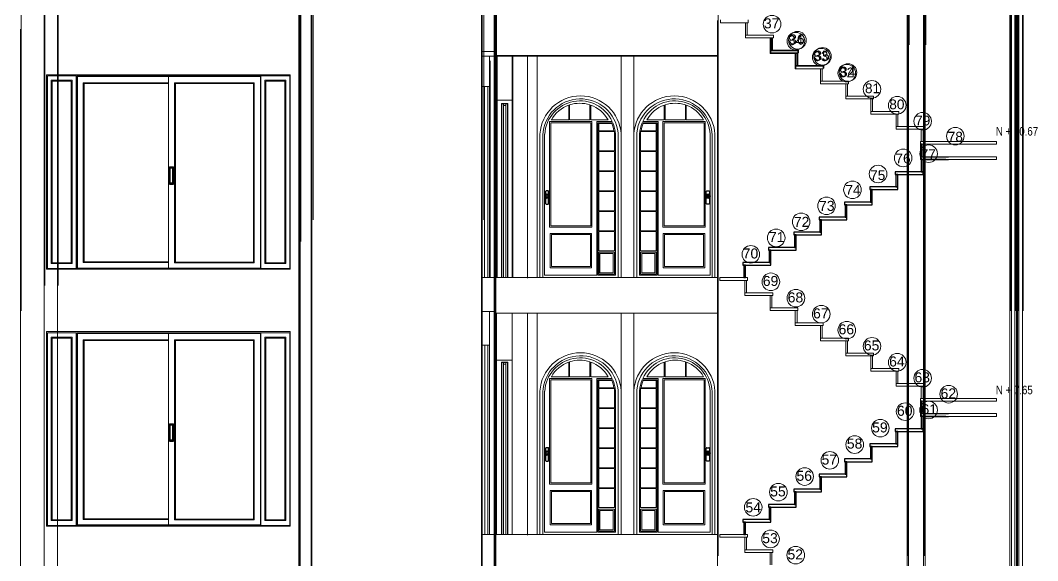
# Model space of a CAD drawing. Extents: x 1270 to 1442, y 932 to 1016.
# Drawn here: x 1370.68 to 1382.72, y 986.19 to 992.58 of the extents above; entities that cross this region are included whole.
import ezdxf

# ---------------------------------------------------------------- set-up
doc = ezdxf.new("R2010")
doc.units = 0
doc.header["$MEASUREMENT"] = 0
for name, color, linetype, lineweight in [('arquitecturapasito', 252, 'Continuous', 5), ('DEP-LEJOS1', 36, 'Continuous', 25), ('DEP-LEJOS2', 36, 'Continuous', 9), ('puertas', 34, 'Continuous', 9)]:
    doc.layers.add(name, color=color, linetype=linetype, lineweight=lineweight)
doc.styles.add('MtXpl_Arial_Narrow', font='')
doc.styles.get("Standard").update_dxf_attribs({"font": 'arial.ttf'})
doc.styles.get('MtXpl_Arial_Narrow').set_extended_font_data('Arial Narrow')

msp = doc.modelspace()

# ---------------------------------------------------------------- linework, layer by layer
for p, q in [((1372.444, 990.849), (1372.494, 990.849)), ((1372.451, 990.836), (1372.485, 990.836)), ((1372.451, 990.836), (1372.451, 990.658)), ((1372.485, 990.658), (1372.485, 990.836)), ((1372.444, 990.643), (1372.494, 990.643)), ((1372.451, 990.658), (1372.485, 990.658)), ((1376.894, 990.555), (1376.894, 990.519)), ((1376.894, 990.482), (1376.894, 990.414)), ((1376.895, 990.555), (1376.895, 990.52)), ((1376.895, 990.481), (1376.895, 990.414)), ((1376.924, 990.564), (1376.903, 990.564)), ((1376.924, 990.562), (1376.903, 990.562)), ((1376.931, 990.52), (1376.931, 990.555)), ((1376.931, 990.414), (1376.931, 990.481)), ((1376.932, 990.519), (1376.932, 990.555)), ((1376.932, 990.414), (1376.932, 990.482)), ((1378.796, 990.519), (1378.796, 990.555)), ((1378.796, 990.414), (1378.796, 990.482)), ((1378.797, 990.52), (1378.797, 990.555)), ((1378.797, 990.414), (1378.797, 990.481)), ((1378.804, 990.564), (1378.826, 990.564)), ((1378.804, 990.562), (1378.826, 990.562)), ((1378.833, 990.555), (1378.833, 990.52)), ((1378.833, 990.481), (1378.833, 990.414)), ((1378.834, 990.555), (1378.834, 990.519)), ((1378.834, 990.482), (1378.834, 990.414)), ((1376.903, 990.407), (1376.924, 990.407)), ((1376.903, 990.406), (1376.924, 990.406)), ((1378.826, 990.407), (1378.804, 990.407)), ((1378.826, 990.406), (1378.804, 990.406)), ((1372.444, 987.809), (1372.494, 987.809)), ((1372.451, 987.796), (1372.485, 987.796)), ((1372.451, 987.796), (1372.451, 987.618)), ((1372.485, 987.618), (1372.485, 987.796)), ((1372.444, 987.603), (1372.494, 987.603)), ((1372.451, 987.618), (1372.485, 987.618)), ((1376.894, 987.516), (1376.894, 987.479)), ((1376.895, 987.516), (1376.895, 987.481)), ((1376.924, 987.524), (1376.903, 987.524)), ((1376.924, 987.523), (1376.903, 987.523)), ((1376.931, 987.481), (1376.931, 987.516)), ((1376.932, 987.479), (1376.932, 987.516)), ((1378.796, 987.479), (1378.796, 987.516)), ((1378.797, 987.481), (1378.797, 987.516)), ((1378.804, 987.524), (1378.826, 987.524)), ((1378.804, 987.523), (1378.826, 987.523)), ((1378.833, 987.516), (1378.833, 987.481)), ((1378.834, 987.516), (1378.834, 987.479)), ((1376.894, 987.443), (1376.894, 987.374)), ((1376.895, 987.441), (1376.895, 987.374)), ((1376.903, 987.367), (1376.924, 987.367)), ((1376.903, 987.366), (1376.924, 987.366)), ((1376.931, 987.374), (1376.931, 987.441)), ((1376.932, 987.374), (1376.932, 987.443)), ((1378.796, 987.374), (1378.796, 987.443)), ((1378.797, 987.374), (1378.797, 987.441)), ((1378.826, 987.367), (1378.804, 987.367)), ((1378.826, 987.366), (1378.804, 987.366)), ((1378.833, 987.441), (1378.833, 987.374)), ((1378.834, 987.443), (1378.834, 987.374))]:
    msp.add_line(p, q)
for centre, radius in [((1376.913, 990.501), 0.0263), ((1376.913, 990.501), 0.0233), ((1376.913, 990.501), 0.00929), ((1378.815, 990.501), 0.0263), ((1378.815, 990.501), 0.0233), ((1378.815, 990.501), 0.00929), ((1376.913, 987.461), 0.0263), ((1376.913, 987.461), 0.0233), ((1378.815, 987.461), 0.0263), ((1378.815, 987.461), 0.0233), ((1376.913, 987.461), 0.00929), ((1378.815, 987.461), 0.00929)]:
    msp.add_circle(centre, radius)
for centre, radius, start, end in [((1376.903, 990.555), 0.00828, 90, 180), ((1376.903, 990.555), 0.00706, 90, 180), ((1376.924, 990.555), 0.00828, 0, 90), ((1376.924, 990.555), 0.00706, 0, 90), ((1378.804, 990.555), 0.00828, 90, 180), ((1378.804, 990.555), 0.00706, 90, 180), ((1378.826, 990.555), 0.00828, 0, 90), ((1378.826, 990.555), 0.00706, 0, 90), ((1376.903, 990.414), 0.00828, 180, 270), ((1376.903, 990.414), 0.00706, 180, 270), ((1376.924, 990.414), 0.00828, 270, 0), ((1376.924, 990.414), 0.00706, 270, 0), ((1378.804, 990.414), 0.00828, 180, 270), ((1378.804, 990.414), 0.00706, 180, 270), ((1378.826, 990.414), 0.00828, 270, 0), ((1378.826, 990.414), 0.00706, 270, 0), ((1376.903, 987.516), 0.00828, 90, 180), ((1376.903, 987.516), 0.00706, 90, 180), ((1376.924, 987.516), 0.00828, 0, 90), ((1376.924, 987.516), 0.00706, 0, 90), ((1378.804, 987.516), 0.00828, 90, 180), ((1378.804, 987.516), 0.00706, 90, 180), ((1378.826, 987.516), 0.00828, 0, 90), ((1378.826, 987.516), 0.00706, 0, 90), ((1376.903, 987.374), 0.00828, 180, 270), ((1376.903, 987.374), 0.00706, 180, 270), ((1376.924, 987.374), 0.00828, 270, 0), ((1376.924, 987.374), 0.00706, 270, 0), ((1378.804, 987.374), 0.00828, 180, 270), ((1378.804, 987.374), 0.00706, 180, 270), ((1378.826, 987.374), 0.00828, 270, 0), ((1378.826, 987.374), 0.00706, 270, 0)]:
    msp.add_arc(centre, radius, start, end)
at = {"layer": 'arquitecturapasito', "color": 252}
for p, q in [((1381.199, 992.29), (1381.199, 1012.99)), ((1381.394, 1012.99), (1381.394, 992.29)), ((1374.001, 989.964), (1374.001, 1011.98)), ((1376.313, 990.722), (1376.313, 1011.98)), ((1374.147, 990.222), (1374.147, 1009.922)), ((1376.163, 990.222), (1376.163, 1009.922)), ((1381.181, 986.245), (1381.181, 1006.945)), ((1381.376, 1006.945), (1381.376, 986.245)), ((1382.396, 989.145), (1382.396, 1006.945)), ((1373.983, 983.919), (1373.983, 1005.935)), ((1376.295, 984.677), (1376.295, 1005.935)), ((1370.969, 1004.225), (1370.969, 989.445)), ((1371.13, 1004.225), (1371.13, 989.445)), ((1374.129, 984.177), (1374.129, 1003.877)), ((1376.145, 984.177), (1376.145, 1003.877)), ((1381.191, 983.164), (1381.191, 1003.864)), ((1381.386, 1003.864), (1381.386, 983.164)), ((1382.406, 986.064), (1382.406, 1003.864)), ((1373.993, 980.838), (1373.993, 1002.854)), ((1376.305, 981.596), (1376.305, 1002.854)), ((1382.538, 987.313), (1382.538, 997.968)), ((1381.173, 977.118), (1381.173, 997.818)), ((1381.368, 997.818), (1381.368, 977.118)), ((1382.388, 980.018), (1382.388, 997.818)), ((1373.975, 974.792), (1373.975, 996.808)), ((1376.287, 975.55), (1376.287, 996.808)), ((1370.689, 995.225), (1370.689, 989.145)), ((1378.939, 995.204), (1378.939, 986.245)), ((1370.961, 995.098), (1370.961, 980.318)), ((1371.122, 995.098), (1371.122, 980.318)), ((1373.983, 995.115), (1373.983, 992.475)), ((1374.121, 975.05), (1374.121, 994.75)), ((1376.137, 975.05), (1376.137, 994.75)), ((1382.546, 989.145), (1382.546, 993.64)), ((1378.931, 992.577), (1378.931, 992.177)), ((1378.939, 992.585), (1378.939, 992.165)), ((1370.681, 992.478), (1370.681, 992.178)), ((1370.689, 992.485), (1370.689, 989.445)), ((1370.681, 992.178), (1370.681, 989.438)), ((1376.294, 992.213), (1376.144, 992.213)), ((1378.931, 992.177), (1378.931, 989.537)), ((1373.975, 992.068), (1373.975, 989.428)), ((1376.137, 992.157), (1376.287, 992.157)), ((1378.939, 992.165), (1376.295, 992.165)), ((1376.316, 992.157), (1378.931, 992.157)), ((1376.316, 989.537), (1376.316, 992.157)), ((1376.324, 989.545), (1376.324, 992.165)), ((1376.324, 989.545), (1376.324, 992.065)), ((1376.5, 989.537), (1376.5, 992.157)), ((1376.508, 989.545), (1376.508, 992.165)), ((1376.508, 989.545), (1376.508, 992.065)), ((1376.683, 992.157), (1376.683, 989.531)), ((1376.797, 992.157), (1376.797, 989.537)), ((1377.789, 992.157), (1377.789, 989.537)), ((1377.939, 992.157), (1377.939, 989.537)), ((1370.99, 991.938), (1370.99, 989.638)), ((1373.875, 991.938), (1370.99, 991.938)), ((1373.875, 991.938), (1373.875, 989.638)), ((1371.001, 991.923), (1371.341, 991.923)), ((1371.001, 989.646), (1371.001, 991.923)), ((1371.047, 991.872), (1371.294, 991.872)), ((1371.047, 989.704), (1371.047, 991.872)), ((1371.057, 991.862), (1371.284, 991.862)), ((1371.057, 989.714), (1371.057, 991.862)), ((1371.284, 991.862), (1371.284, 989.714)), ((1371.294, 991.872), (1371.294, 989.704)), ((1371.341, 991.923), (1371.341, 989.646)), ((1371.351, 991.923), (1373.526, 991.923)), ((1371.351, 989.645), (1371.351, 991.923)), ((1371.357, 991.917), (1372.433, 991.917)), ((1371.357, 989.651), (1371.357, 991.917)), ((1371.425, 991.843), (1372.433, 991.843)), ((1371.425, 989.715), (1371.425, 991.843)), ((1371.435, 991.833), (1372.433, 991.833)), ((1371.435, 989.725), (1371.435, 991.833)), ((1372.433, 991.917), (1372.433, 989.651)), ((1372.433, 991.917), (1373.522, 991.917)), ((1372.433, 989.651), (1372.433, 991.917)), ((1372.505, 991.843), (1373.448, 991.843)), ((1372.505, 989.711), (1372.505, 991.843)), ((1372.515, 991.833), (1373.438, 991.833)), ((1372.515, 989.721), (1372.515, 991.833)), ((1373.438, 991.833), (1373.438, 989.721)), ((1373.448, 991.843), (1373.448, 989.711)), ((1373.522, 991.917), (1373.522, 989.651)), ((1373.526, 991.923), (1373.526, 989.645)), ((1373.528, 991.923), (1373.868, 991.923)), ((1373.528, 989.646), (1373.528, 991.923)), ((1373.575, 991.872), (1373.821, 991.872)), ((1373.575, 989.704), (1373.575, 991.872)), ((1373.585, 991.862), (1373.811, 991.862)), ((1373.585, 989.714), (1373.585, 991.862)), ((1373.811, 991.862), (1373.811, 989.714)), ((1373.821, 991.872), (1373.821, 989.704)), ((1373.868, 991.923), (1373.868, 989.646)), ((1376.231, 991.797), (1376.137, 991.797)), ((1376.212, 989.537), (1376.212, 991.797)), ((1376.316, 989.537), (1376.316, 991.637)), ((1376.5, 991.637), (1376.316, 991.637)), ((1376.372, 991.597), (1376.448, 991.597)), ((1376.372, 991.597), (1376.372, 989.537)), ((1376.377, 991.592), (1376.443, 991.592)), ((1376.377, 991.592), (1376.377, 989.537)), ((1376.397, 991.592), (1376.397, 989.537)), ((1376.397, 991.572), (1376.423, 991.572)), ((1376.423, 989.537), (1376.423, 991.592)), ((1376.443, 989.537), (1376.443, 991.592)), ((1376.448, 989.537), (1376.448, 991.597)), ((1376.5, 989.537), (1376.5, 991.637)), ((1377.169, 991.404), (1377.169, 991.578)), ((1377.179, 991.404), (1377.179, 991.582)), ((1377.419, 991.404), (1377.419, 991.582)), ((1377.429, 991.404), (1377.429, 991.578)), ((1378.299, 991.404), (1378.299, 991.578)), ((1378.309, 991.404), (1378.309, 991.582)), ((1378.549, 991.404), (1378.549, 991.582)), ((1378.559, 991.404), (1378.559, 991.578)), ((1376.943, 991.385), (1377.444, 991.385)), ((1376.943, 990.135), (1376.943, 991.385)), ((1376.958, 991.37), (1377.429, 991.37)), ((1376.958, 990.15), (1376.958, 991.37)), ((1376.963, 991.404), (1377.169, 991.404)), ((1377.179, 991.404), (1377.419, 991.404)), ((1377.429, 991.404), (1377.635, 991.404)), ((1377.429, 991.37), (1377.429, 990.15)), ((1377.444, 991.385), (1377.444, 990.135)), ((1377.5, 989.565), (1377.5, 991.385)), ((1377.5, 991.385), (1377.683, 991.385)), ((1377.514, 989.567), (1377.514, 991.37)), ((1377.514, 991.37), (1377.69, 991.37)), ((1377.525, 991.275), (1377.525, 991.36)), ((1377.525, 991.36), (1377.677, 991.36)), ((1378.214, 991.37), (1378.038, 991.37)), ((1378.228, 991.385), (1378.045, 991.385)), ((1378.203, 991.36), (1378.051, 991.36)), ((1378.299, 991.404), (1378.093, 991.404)), ((1378.203, 991.275), (1378.203, 991.36)), ((1378.214, 989.567), (1378.214, 991.37)), ((1378.228, 989.565), (1378.228, 991.385)), ((1378.785, 991.385), (1378.284, 991.385)), ((1378.284, 991.385), (1378.284, 990.135)), ((1378.77, 991.37), (1378.299, 991.37)), ((1378.299, 991.37), (1378.299, 990.15)), ((1378.549, 991.404), (1378.309, 991.404)), ((1378.765, 991.404), (1378.559, 991.404)), ((1378.77, 990.15), (1378.77, 991.37)), ((1378.785, 990.135), (1378.785, 991.385)), ((1376.829, 989.537), (1376.829, 991.234)), ((1376.864, 989.537), (1376.864, 991.224)), ((1376.884, 991.236), (1376.884, 989.565)), ((1377.704, 991.275), (1377.525, 991.275)), ((1377.525, 991.266), (1377.525, 991.037)), ((1377.525, 991.266), (1377.71, 991.266)), ((1377.71, 991.037), (1377.71, 991.266)), ((1377.721, 991.236), (1377.721, 989.567)), ((1377.753, 991.251), (1377.753, 989.537)), ((1377.789, 991.234), (1377.789, 989.537)), ((1377.939, 991.234), (1377.939, 989.537)), ((1377.975, 991.251), (1377.975, 989.537)), ((1378.007, 991.236), (1378.007, 989.567)), ((1378.018, 991.037), (1378.018, 991.266)), ((1378.203, 991.266), (1378.018, 991.266)), ((1378.024, 991.275), (1378.203, 991.275)), ((1378.203, 991.266), (1378.203, 991.037)), ((1378.844, 991.236), (1378.844, 989.565)), ((1378.865, 989.537), (1378.865, 991.224)), ((1378.899, 989.537), (1378.899, 991.234)), ((1377.525, 991.037), (1377.71, 991.037)), ((1377.525, 991.03), (1377.525, 990.802)), ((1377.525, 991.03), (1377.71, 991.03)), ((1377.71, 990.802), (1377.71, 991.03)), ((1378.203, 991.037), (1378.018, 991.037)), ((1378.018, 990.802), (1378.018, 991.03)), ((1378.203, 991.03), (1378.018, 991.03)), ((1378.203, 991.03), (1378.203, 990.802)), ((1372.444, 990.849), (1372.444, 990.643)), ((1372.494, 990.849), (1372.494, 990.643)), ((1377.525, 990.802), (1377.71, 990.802)), ((1377.525, 990.793), (1377.525, 990.564)), ((1377.525, 990.793), (1377.71, 990.793)), ((1377.71, 990.564), (1377.71, 990.793)), ((1378.203, 990.802), (1378.018, 990.802)), ((1378.018, 990.564), (1378.018, 990.793)), ((1378.203, 990.793), (1378.018, 990.793)), ((1378.203, 990.793), (1378.203, 990.564)), ((1377.525, 990.564), (1377.71, 990.564)), ((1377.525, 990.555), (1377.525, 990.327)), ((1377.525, 990.555), (1377.71, 990.555)), ((1377.71, 990.327), (1377.71, 990.555)), ((1378.203, 990.564), (1378.018, 990.564)), ((1378.018, 990.327), (1378.018, 990.555)), ((1378.203, 990.555), (1378.018, 990.555)), ((1378.203, 990.555), (1378.203, 990.327)), ((1377.525, 990.327), (1377.71, 990.327)), ((1377.525, 990.318), (1377.525, 990.089)), ((1377.525, 990.318), (1377.71, 990.318)), ((1377.71, 990.089), (1377.71, 990.318)), ((1378.203, 990.327), (1378.018, 990.327)), ((1378.018, 990.089), (1378.018, 990.318)), ((1378.203, 990.318), (1378.018, 990.318)), ((1378.203, 990.318), (1378.203, 990.089)), ((1377.444, 990.135), (1376.943, 990.135)), ((1377.429, 990.15), (1376.958, 990.15)), ((1378.284, 990.135), (1378.785, 990.135)), ((1378.299, 990.15), (1378.77, 990.15)), ((1376.949, 990.061), (1377.44, 990.061)), ((1376.949, 989.652), (1376.949, 990.061)), ((1376.964, 990.046), (1377.425, 990.046)), ((1376.964, 989.667), (1376.964, 990.046)), ((1377.425, 990.046), (1377.425, 989.667)), ((1377.44, 990.061), (1377.44, 989.652)), ((1377.525, 990.089), (1377.71, 990.089)), ((1377.525, 990.084), (1377.525, 989.855)), ((1377.525, 990.084), (1377.71, 990.084)), ((1377.71, 989.855), (1377.71, 990.084)), ((1378.203, 990.089), (1378.018, 990.089)), ((1378.018, 989.855), (1378.018, 990.084)), ((1378.203, 990.084), (1378.018, 990.084)), ((1378.203, 990.084), (1378.203, 989.855)), ((1378.779, 990.061), (1378.288, 990.061)), ((1378.288, 990.061), (1378.288, 989.652)), ((1378.764, 990.046), (1378.303, 990.046)), ((1378.303, 990.046), (1378.303, 989.667)), ((1378.764, 989.667), (1378.764, 990.046)), ((1378.779, 989.652), (1378.779, 990.061)), ((1377.524, 989.837), (1377.709, 989.837)), ((1377.524, 989.579), (1377.524, 989.837)), ((1377.525, 989.855), (1377.71, 989.855)), ((1377.539, 989.822), (1377.694, 989.822)), ((1377.539, 989.594), (1377.539, 989.822)), ((1377.694, 989.822), (1377.694, 989.594)), ((1377.709, 989.837), (1377.709, 989.579)), ((1378.203, 989.855), (1378.018, 989.855)), ((1378.204, 989.837), (1378.019, 989.837)), ((1378.019, 989.837), (1378.019, 989.579)), ((1378.189, 989.822), (1378.034, 989.822)), ((1378.034, 989.822), (1378.034, 989.594)), ((1378.189, 989.594), (1378.189, 989.822)), ((1378.204, 989.579), (1378.204, 989.837)), ((1370.99, 989.638), (1373.875, 989.638)), ((1371.341, 989.646), (1371.001, 989.646)), ((1371.294, 989.704), (1371.047, 989.704)), ((1371.284, 989.714), (1371.057, 989.714)), ((1373.526, 989.645), (1371.351, 989.645)), ((1372.433, 989.651), (1371.357, 989.651)), ((1372.433, 989.715), (1371.425, 989.715)), ((1372.433, 989.725), (1371.435, 989.725)), ((1373.522, 989.651), (1372.433, 989.651)), ((1373.448, 989.711), (1372.505, 989.711)), ((1373.438, 989.721), (1372.515, 989.721)), ((1373.868, 989.646), (1373.528, 989.646)), ((1373.821, 989.704), (1373.575, 989.704)), ((1373.811, 989.714), (1373.585, 989.714)), ((1377.44, 989.652), (1376.949, 989.652)), ((1377.425, 989.667), (1376.964, 989.667)), ((1378.288, 989.652), (1378.779, 989.652)), ((1378.303, 989.667), (1378.764, 989.667)), ((1376.137, 989.537), (1378.931, 989.537)), ((1376.137, 989.537), (1376.287, 989.537)), ((1376.5, 989.537), (1376.316, 989.537)), ((1376.372, 989.537), (1376.448, 989.537)), ((1376.374, 989.537), (1376.397, 989.537)), ((1377.789, 989.537), (1376.829, 989.537)), ((1377.753, 989.537), (1376.864, 989.537)), ((1376.884, 989.565), (1377.5, 989.565)), ((1377.721, 989.567), (1377.514, 989.567)), ((1377.709, 989.579), (1377.524, 989.579)), ((1377.694, 989.594), (1377.539, 989.594)), ((1377.975, 989.537), (1378.865, 989.537)), ((1378.007, 989.567), (1378.214, 989.567)), ((1378.019, 989.579), (1378.204, 989.579)), ((1378.034, 989.594), (1378.189, 989.594)), ((1378.844, 989.565), (1378.228, 989.565)), ((1378.931, 989.537), (1378.931, 989.137)), ((1370.681, 989.438), (1370.681, 989.138)), ((1370.681, 989.138), (1370.681, 986.398)), ((1376.287, 989.138), (1376.137, 989.138)), ((1376.316, 986.498), (1376.316, 989.118)), ((1376.316, 989.117), (1378.931, 989.117)), ((1376.5, 986.498), (1376.5, 989.118)), ((1376.683, 989.118), (1376.683, 986.492)), ((1376.797, 989.118), (1376.797, 986.498)), ((1377.789, 989.118), (1377.789, 986.498)), ((1377.939, 989.118), (1377.939, 986.498)), ((1378.931, 989.138), (1378.931, 986.498)), ((1373.975, 989.028), (1373.975, 986.388)), ((1370.99, 988.898), (1370.99, 986.598)), ((1373.875, 988.898), (1370.99, 988.898)), ((1371.001, 988.883), (1371.341, 988.883)), ((1371.001, 986.606), (1371.001, 988.883)), ((1371.047, 988.832), (1371.294, 988.832)), ((1371.047, 986.664), (1371.047, 988.832)), ((1371.057, 988.822), (1371.284, 988.822)), ((1371.057, 986.674), (1371.057, 988.822)), ((1371.284, 988.822), (1371.284, 986.674)), ((1371.294, 988.832), (1371.294, 986.664)), ((1371.341, 988.883), (1371.341, 986.606)), ((1371.351, 988.883), (1373.526, 988.883)), ((1371.351, 986.605), (1371.351, 988.883)), ((1371.357, 988.877), (1372.433, 988.877)), ((1371.357, 986.611), (1371.357, 988.877)), ((1371.425, 988.803), (1372.433, 988.803)), ((1371.425, 986.675), (1371.425, 988.803)), ((1372.433, 988.877), (1372.433, 986.611)), ((1372.433, 988.877), (1373.522, 988.877)), ((1372.433, 986.611), (1372.433, 988.877)), ((1372.505, 988.803), (1373.448, 988.803)), ((1372.505, 986.671), (1372.505, 988.803)), ((1373.448, 988.803), (1373.448, 986.671)), ((1373.522, 988.877), (1373.522, 986.611)), ((1373.526, 988.883), (1373.526, 986.605)), ((1373.528, 988.883), (1373.868, 988.883)), ((1373.528, 986.606), (1373.528, 988.883)), ((1373.575, 988.832), (1373.821, 988.832)), ((1373.575, 986.664), (1373.575, 988.832)), ((1373.585, 988.822), (1373.811, 988.822)), ((1373.585, 986.674), (1373.585, 988.822)), ((1373.811, 988.822), (1373.811, 986.674)), ((1373.821, 988.832), (1373.821, 986.664)), ((1373.868, 988.883), (1373.868, 986.606)), ((1373.875, 988.898), (1373.875, 986.598)), ((1371.435, 988.793), (1372.433, 988.793)), ((1371.435, 986.685), (1371.435, 988.793)), ((1372.515, 988.793), (1373.438, 988.793)), ((1372.515, 986.681), (1372.515, 988.793)), ((1373.438, 988.793), (1373.438, 986.681)), ((1376.231, 988.738), (1376.139, 988.738)), ((1376.212, 986.498), (1376.212, 988.738)), ((1376.5, 988.562), (1376.316, 988.562)), ((1376.372, 988.538), (1376.448, 988.538)), ((1376.372, 988.538), (1376.372, 986.498)), ((1376.377, 988.533), (1376.444, 988.533)), ((1376.377, 988.533), (1376.377, 986.498)), ((1376.397, 988.533), (1376.397, 986.498)), ((1376.397, 988.513), (1376.423, 988.513)), ((1376.424, 986.498), (1376.424, 988.533)), ((1376.444, 986.498), (1376.444, 988.533)), ((1376.449, 986.498), (1376.449, 988.538)), ((1377.169, 988.365), (1377.169, 988.539)), ((1377.179, 988.365), (1377.179, 988.542)), ((1377.419, 988.365), (1377.419, 988.542)), ((1377.429, 988.365), (1377.429, 988.539)), ((1378.299, 988.365), (1378.299, 988.539)), ((1378.309, 988.365), (1378.309, 988.542)), ((1378.549, 988.365), (1378.549, 988.542)), ((1378.559, 988.365), (1378.559, 988.539)), ((1376.943, 988.345), (1377.444, 988.345)), ((1376.943, 987.095), (1376.943, 988.345)), ((1376.958, 988.33), (1377.429, 988.33)), ((1376.958, 987.11), (1376.958, 988.33)), ((1376.963, 988.365), (1377.169, 988.365)), ((1377.179, 988.365), (1377.419, 988.365)), ((1377.429, 988.365), (1377.635, 988.365)), ((1377.429, 988.33), (1377.429, 987.11)), ((1377.444, 988.345), (1377.444, 987.095)), ((1377.5, 986.525), (1377.5, 988.345)), ((1377.5, 988.345), (1377.683, 988.345)), ((1377.514, 986.527), (1377.514, 988.33)), ((1377.514, 988.33), (1377.69, 988.33)), ((1377.525, 988.235), (1377.525, 988.32)), ((1377.525, 988.32), (1377.677, 988.32)), ((1378.214, 988.33), (1378.038, 988.33)), ((1378.228, 988.345), (1378.045, 988.345)), ((1378.203, 988.32), (1378.051, 988.32)), ((1378.299, 988.365), (1378.093, 988.365)), ((1378.203, 988.235), (1378.203, 988.32)), ((1378.214, 986.527), (1378.214, 988.33)), ((1378.228, 986.525), (1378.228, 988.345)), ((1378.785, 988.345), (1378.284, 988.345)), ((1378.284, 988.345), (1378.284, 987.095)), ((1378.77, 988.33), (1378.299, 988.33)), ((1378.299, 988.33), (1378.299, 987.11)), ((1378.549, 988.365), (1378.309, 988.365)), ((1378.765, 988.365), (1378.559, 988.365)), ((1378.77, 987.11), (1378.77, 988.33)), ((1378.785, 987.095), (1378.785, 988.345)), ((1376.829, 986.498), (1376.829, 988.195)), ((1376.884, 988.196), (1376.884, 986.525)), ((1377.704, 988.235), (1377.525, 988.235)), ((1377.525, 988.226), (1377.525, 987.998)), ((1377.525, 988.226), (1377.71, 988.226)), ((1377.71, 987.998), (1377.71, 988.226)), ((1377.721, 988.196), (1377.721, 986.527)), ((1377.753, 988.211), (1377.753, 986.498)), ((1377.789, 988.195), (1377.789, 986.498)), ((1377.939, 988.195), (1377.939, 986.498)), ((1377.975, 988.211), (1377.975, 986.498)), ((1378.007, 988.196), (1378.007, 986.527)), ((1378.018, 987.998), (1378.018, 988.226)), ((1378.203, 988.226), (1378.018, 988.226)), ((1378.024, 988.235), (1378.203, 988.235)), ((1378.203, 988.226), (1378.203, 987.998)), ((1378.844, 988.196), (1378.844, 986.525)), ((1378.899, 986.498), (1378.899, 988.195)), ((1376.864, 986.498), (1376.864, 988.184)), ((1378.865, 986.498), (1378.865, 988.184)), ((1377.525, 987.998), (1377.71, 987.998)), ((1377.525, 987.991), (1377.525, 987.762)), ((1377.525, 987.991), (1377.71, 987.991)), ((1377.71, 987.762), (1377.71, 987.991)), ((1378.203, 987.998), (1378.018, 987.998)), ((1378.018, 987.762), (1378.018, 987.991)), ((1378.203, 987.991), (1378.018, 987.991)), ((1378.203, 987.991), (1378.203, 987.762)), ((1372.444, 987.809), (1372.444, 987.603)), ((1372.494, 987.809), (1372.494, 987.603)), ((1377.525, 987.762), (1377.71, 987.762)), ((1377.525, 987.753), (1377.525, 987.524)), ((1377.525, 987.753), (1377.71, 987.753)), ((1377.71, 987.524), (1377.71, 987.753)), ((1378.203, 987.762), (1378.018, 987.762)), ((1378.018, 987.524), (1378.018, 987.753)), ((1378.203, 987.753), (1378.018, 987.753)), ((1378.203, 987.753), (1378.203, 987.524)), ((1377.525, 987.524), (1377.71, 987.524)), ((1377.525, 987.516), (1377.525, 987.287)), ((1377.525, 987.516), (1377.71, 987.516)), ((1377.71, 987.287), (1377.71, 987.516)), ((1378.203, 987.524), (1378.018, 987.524)), ((1378.018, 987.287), (1378.018, 987.516)), ((1378.203, 987.516), (1378.018, 987.516)), ((1378.203, 987.516), (1378.203, 987.287)), ((1377.525, 987.287), (1377.71, 987.287)), ((1377.525, 987.278), (1377.525, 987.049)), ((1377.525, 987.278), (1377.71, 987.278)), ((1377.71, 987.049), (1377.71, 987.278)), ((1378.203, 987.287), (1378.018, 987.287)), ((1378.018, 987.049), (1378.018, 987.278)), ((1378.203, 987.278), (1378.018, 987.278)), ((1378.203, 987.278), (1378.203, 987.049)), ((1382.538, 984.663), (1382.538, 987.338)), ((1377.429, 987.11), (1376.958, 987.11)), ((1378.299, 987.11), (1378.77, 987.11)), ((1377.444, 987.095), (1376.943, 987.095)), ((1376.949, 987.021), (1377.44, 987.021)), ((1376.949, 986.613), (1376.949, 987.021)), ((1376.964, 987.006), (1377.425, 987.006)), ((1376.964, 986.628), (1376.964, 987.006)), ((1377.425, 987.006), (1377.425, 986.628)), ((1377.44, 987.021), (1377.44, 986.613)), ((1377.525, 987.049), (1377.71, 987.049)), ((1377.525, 987.044), (1377.525, 986.816)), ((1377.525, 987.044), (1377.71, 987.044)), ((1377.71, 986.816), (1377.71, 987.044)), ((1378.203, 987.049), (1378.018, 987.049)), ((1378.018, 986.816), (1378.018, 987.044)), ((1378.203, 987.044), (1378.018, 987.044)), ((1378.203, 987.044), (1378.203, 986.816)), ((1378.284, 987.095), (1378.785, 987.095)), ((1378.779, 987.021), (1378.288, 987.021)), ((1378.288, 987.021), (1378.288, 986.613)), ((1378.764, 987.006), (1378.303, 987.006)), ((1378.303, 987.006), (1378.303, 986.628)), ((1378.764, 986.628), (1378.764, 987.006)), ((1378.779, 986.613), (1378.779, 987.021)), ((1377.524, 986.797), (1377.709, 986.797)), ((1377.524, 986.539), (1377.524, 986.797)), ((1377.525, 986.816), (1377.71, 986.816)), ((1377.539, 986.782), (1377.694, 986.782)), ((1377.539, 986.554), (1377.539, 986.782)), ((1377.694, 986.782), (1377.694, 986.554)), ((1377.709, 986.797), (1377.709, 986.539)), ((1378.203, 986.816), (1378.018, 986.816)), ((1378.204, 986.797), (1378.019, 986.797)), ((1378.019, 986.797), (1378.019, 986.539)), ((1378.189, 986.782), (1378.034, 986.782)), ((1378.034, 986.782), (1378.034, 986.554)), ((1378.189, 986.554), (1378.189, 986.782)), ((1378.204, 986.539), (1378.204, 986.797)), ((1371.294, 986.664), (1371.047, 986.664)), ((1371.284, 986.674), (1371.057, 986.674)), ((1372.433, 986.675), (1371.425, 986.675)), ((1372.433, 986.685), (1371.435, 986.685)), ((1373.448, 986.671), (1372.505, 986.671)), ((1373.438, 986.681), (1372.515, 986.681)), ((1373.821, 986.664), (1373.575, 986.664)), ((1373.811, 986.674), (1373.585, 986.674)), ((1370.99, 986.598), (1373.875, 986.598)), ((1371.341, 986.606), (1371.001, 986.606)), ((1373.526, 986.605), (1371.351, 986.605)), ((1372.433, 986.611), (1371.357, 986.611)), ((1373.522, 986.611), (1372.433, 986.611)), ((1373.868, 986.606), (1373.528, 986.606)), ((1376.884, 986.525), (1377.5, 986.525)), ((1377.44, 986.613), (1376.949, 986.613)), ((1377.425, 986.628), (1376.964, 986.628)), ((1377.721, 986.527), (1377.514, 986.527)), ((1377.709, 986.539), (1377.524, 986.539)), ((1377.694, 986.554), (1377.539, 986.554)), ((1378.007, 986.527), (1378.214, 986.527)), ((1378.019, 986.539), (1378.204, 986.539)), ((1378.034, 986.554), (1378.189, 986.554)), ((1378.844, 986.525), (1378.228, 986.525)), ((1378.288, 986.613), (1378.779, 986.613)), ((1378.303, 986.628), (1378.764, 986.628)), ((1370.681, 986.398), (1370.681, 986.098)), ((1378.931, 986.498), (1376.137, 986.498)), ((1376.137, 986.498), (1376.287, 986.498)), ((1377.789, 986.498), (1376.829, 986.498)), ((1377.753, 986.498), (1376.864, 986.498)), ((1377.939, 986.498), (1378.899, 986.498)), ((1377.975, 986.498), (1378.865, 986.498)), ((1378.931, 986.498), (1378.931, 986.078))]:
    msp.add_line(p, q, dxfattribs=at)
at = {"layer": 'arquitecturapasito', "color": 252, "ltscale": 0.025}
for p, q in [((1382.456, 989.145), (1382.456, 1006.945)), ((1382.486, 989.145), (1382.486, 1006.945)), ((1382.466, 986.064), (1382.466, 1003.864)), ((1382.496, 986.064), (1382.496, 1003.864)), ((1382.448, 980.018), (1382.448, 997.818)), ((1382.478, 980.018), (1382.478, 997.818))]:
    msp.add_line(p, q, dxfattribs=at)
at = {"layer": 'arquitecturapasito', "color": 252, "ltscale": 6}
for p, q in [((1376.231, 992.157), (1376.231, 989.537)), ((1376.239, 992.103), (1376.239, 989.545)), ((1376.174, 991.797), (1376.174, 989.537)), ((1376.231, 989.138), (1376.231, 986.498)), ((1376.175, 988.738), (1376.175, 986.498))]:
    msp.add_line(p, q, dxfattribs=at)
at = {"layer": 'arquitecturapasito', "color": 252, "linetype": 'ByBlock'}
for centre in [(1379.575, 992.535), (1379.857, 992.334), (1379.875, 992.345), (1380.157, 992.145), (1380.172, 992.155), (1380.459, 991.956), (1380.474, 991.963), (1380.757, 991.765), (1381.056, 991.576), (1381.357, 991.387), (1381.743, 991.211), (1381.428, 991.003), (1381.126, 990.953), (1380.829, 990.763), (1380.526, 990.576), (1380.219, 990.386), (1379.919, 990.197), (1379.624, 990.007), (1379.324, 989.813), (1379.561, 989.488), (1379.857, 989.294), (1380.157, 989.105), (1380.459, 988.916), (1380.757, 988.725), (1381.056, 988.536), (1381.357, 988.347), (1381.665, 988.158), (1381.427, 987.971), (1381.149, 987.952), (1380.856, 987.756), (1380.553, 987.562), (1380.258, 987.376), (1379.961, 987.184), (1379.65, 986.999), (1379.352, 986.82), (1379.557, 986.446), (1379.855, 986.254)]:
    msp.add_circle(centre, 0.104, dxfattribs=at)
at = {"layer": 'arquitecturapasito', "color": 252}
for centre, radius, start, end in [((1377.309, 991.206), 0.481, 3.3136, 176.6864), ((1378.419, 991.206), 0.481, 3.3136, 176.6864), ((1377.309, 991.206), 0.446, 5.6976, 177.7805), ((1377.303, 991.209), 0.419, 24.8245, 176.3123), ((1377.299, 991.215), 0.385, 109.7097, 150.6365), ((1377.299, 991.215), 0.385, 71.8617, 108.1383), ((1377.299, 991.215), 0.385, 29.3635, 70.2903), ((1378.419, 991.206), 0.446, 2.2195, 174.3024), ((1378.425, 991.209), 0.419, 3.6877, 155.1755), ((1378.429, 991.215), 0.385, 109.7097, 150.6365), ((1378.429, 991.215), 0.385, 71.8617, 108.1383), ((1378.429, 991.215), 0.385, 29.3635, 70.2903), ((1377.384, 991.223), 0.324, 9.2489, 25.0806), ((1377.303, 991.209), 0.419, 3.6877, 22.5861), ((1378.425, 991.209), 0.419, 157.4139, 176.3123), ((1378.344, 991.223), 0.324, 154.9194, 170.7511), ((1377.309, 988.167), 0.481, 3.3136, 176.6864), ((1377.309, 988.167), 0.446, 5.6976, 177.7805), ((1377.303, 988.169), 0.419, 24.8245, 176.3123), ((1377.299, 988.176), 0.385, 71.8617, 108.1383), ((1378.419, 988.167), 0.481, 3.3136, 176.6864), ((1378.419, 988.167), 0.446, 2.2195, 174.3024), ((1378.425, 988.169), 0.419, 3.6877, 155.1755), ((1378.429, 988.176), 0.385, 71.8617, 108.1383), ((1377.299, 988.176), 0.385, 109.7097, 150.6365), ((1377.299, 988.176), 0.385, 29.3635, 70.2903), ((1378.429, 988.176), 0.385, 109.7097, 150.6365), ((1378.429, 988.176), 0.385, 29.3635, 70.2903), ((1377.384, 988.183), 0.324, 9.2489, 25.0806), ((1377.303, 988.169), 0.419, 3.6877, 22.5861), ((1378.425, 988.169), 0.419, 157.4139, 176.3123), ((1378.344, 988.183), 0.324, 154.9194, 170.7511)]:
    msp.add_arc(centre, radius, start, end, dxfattribs=at)
at = {"layer": 'DEP-LEJOS1'}
for p, q in [((1381.352, 991.114), (1381.331, 991.114)), ((1381.331, 991.114), (1381.331, 990.968)), ((1381.352, 990.968), (1381.352, 991.114)), ((1381.331, 990.968), (1381.331, 990.936)), ((1381.331, 990.968), (1381.352, 990.968)), ((1381.361, 990.936), (1381.34, 990.936)), ((1381.34, 990.936), (1381.34, 990.789)), ((1381.361, 990.789), (1381.361, 990.936)), ((1381.361, 990.789), (1381.031, 990.789)), ((1381.031, 990.789), (1381.031, 990.757)), ((1381.031, 990.757), (1381.361, 990.757)), ((1381.061, 990.757), (1381.04, 990.757)), ((1381.04, 990.757), (1381.04, 990.61)), ((1381.061, 990.61), (1381.061, 990.757)), ((1381.34, 990.789), (1381.361, 990.789)), ((1381.361, 990.757), (1381.361, 990.789)), ((1381.061, 990.61), (1380.731, 990.61)), ((1380.731, 990.61), (1380.731, 990.578)), ((1381.04, 990.61), (1381.061, 990.61)), ((1381.061, 990.578), (1381.061, 990.61)), ((1380.731, 990.578), (1381.061, 990.578)), ((1380.761, 990.578), (1380.74, 990.578)), ((1380.74, 990.578), (1380.74, 990.431)), ((1380.761, 990.431), (1380.761, 990.578)), ((1380.761, 990.431), (1380.431, 990.431)), ((1380.431, 990.431), (1380.431, 990.399)), ((1380.431, 990.399), (1380.761, 990.399)), ((1380.461, 990.399), (1380.44, 990.399)), ((1380.44, 990.399), (1380.44, 990.252)), ((1380.461, 990.252), (1380.461, 990.399)), ((1380.74, 990.431), (1380.761, 990.431)), ((1380.761, 990.399), (1380.761, 990.431)), ((1380.461, 990.252), (1380.131, 990.252)), ((1380.131, 990.252), (1380.131, 990.22)), ((1380.44, 990.252), (1380.461, 990.252)), ((1380.461, 990.22), (1380.461, 990.252)), ((1380.131, 990.22), (1380.461, 990.22)), ((1380.161, 990.22), (1380.14, 990.22)), ((1380.14, 990.22), (1380.14, 990.074)), ((1380.161, 990.074), (1380.161, 990.22)), ((1380.161, 990.074), (1379.831, 990.074)), ((1379.831, 990.074), (1379.831, 990.042)), ((1379.831, 990.042), (1380.161, 990.042)), ((1379.861, 990.042), (1379.84, 990.042)), ((1379.84, 990.042), (1379.84, 989.895)), ((1379.861, 989.895), (1379.861, 990.042)), ((1380.14, 990.074), (1380.161, 990.074)), ((1380.161, 990.042), (1380.161, 990.074)), ((1379.861, 989.895), (1379.531, 989.895)), ((1379.531, 989.895), (1379.531, 989.863)), ((1379.84, 989.895), (1379.861, 989.895)), ((1379.861, 989.863), (1379.861, 989.895)), ((1379.531, 989.863), (1379.861, 989.863)), ((1379.561, 989.863), (1379.54, 989.863)), ((1379.54, 989.863), (1379.54, 989.716)), ((1379.561, 989.716), (1379.561, 989.863)), ((1379.561, 989.716), (1379.231, 989.716)), ((1379.231, 989.716), (1379.231, 989.684)), ((1379.231, 989.684), (1379.561, 989.684)), ((1379.261, 989.684), (1379.24, 989.684)), ((1379.24, 989.684), (1379.24, 989.537)), ((1379.261, 989.537), (1379.261, 989.684)), ((1379.54, 989.716), (1379.561, 989.716)), ((1379.561, 989.684), (1379.561, 989.716)), ((1379.24, 989.537), (1379.261, 989.537)), ((1381.352, 988.075), (1381.331, 988.075)), ((1381.331, 988.075), (1381.331, 987.928)), ((1381.352, 987.928), (1381.352, 988.075)), ((1381.331, 987.928), (1381.331, 987.896)), ((1381.331, 987.928), (1381.352, 987.928)), ((1381.361, 987.896), (1381.34, 987.896)), ((1381.34, 987.896), (1381.34, 987.749)), ((1381.361, 987.749), (1381.361, 987.896)), ((1381.361, 987.749), (1381.031, 987.749)), ((1381.031, 987.749), (1381.031, 987.717)), ((1381.031, 987.717), (1381.361, 987.717)), ((1381.061, 987.717), (1381.04, 987.717)), ((1381.04, 987.717), (1381.04, 987.57)), ((1381.061, 987.57), (1381.061, 987.717)), ((1381.34, 987.749), (1381.361, 987.749)), ((1381.361, 987.717), (1381.361, 987.749)), ((1381.061, 987.57), (1380.731, 987.57)), ((1380.731, 987.57), (1380.731, 987.538)), ((1380.731, 987.538), (1381.061, 987.538)), ((1380.761, 987.538), (1380.74, 987.538)), ((1380.74, 987.538), (1380.74, 987.392)), ((1380.761, 987.392), (1380.761, 987.538)), ((1381.04, 987.57), (1381.061, 987.57)), ((1381.061, 987.538), (1381.061, 987.57)), ((1380.761, 987.392), (1380.431, 987.392)), ((1380.431, 987.392), (1380.431, 987.36)), ((1380.431, 987.36), (1380.761, 987.36)), ((1380.461, 987.36), (1380.44, 987.36)), ((1380.44, 987.36), (1380.44, 987.213)), ((1380.461, 987.213), (1380.461, 987.36)), ((1380.74, 987.392), (1380.761, 987.392)), ((1380.761, 987.36), (1380.761, 987.392)), ((1380.461, 987.213), (1380.131, 987.213)), ((1380.131, 987.213), (1380.131, 987.181)), ((1380.131, 987.181), (1380.461, 987.181)), ((1380.161, 987.181), (1380.14, 987.181)), ((1380.14, 987.181), (1380.14, 987.034)), ((1380.161, 987.034), (1380.161, 987.181)), ((1380.44, 987.213), (1380.461, 987.213)), ((1380.461, 987.181), (1380.461, 987.213)), ((1380.161, 987.034), (1379.831, 987.034)), ((1379.831, 987.034), (1379.831, 987.002)), ((1379.831, 987.002), (1380.161, 987.002)), ((1379.861, 987.002), (1379.84, 987.002)), ((1379.84, 987.002), (1379.84, 986.855)), ((1379.861, 986.855), (1379.861, 987.002)), ((1380.14, 987.034), (1380.161, 987.034)), ((1380.161, 987.002), (1380.161, 987.034)), ((1379.861, 986.855), (1379.531, 986.855)), ((1379.531, 986.855), (1379.531, 986.823)), ((1379.531, 986.823), (1379.861, 986.823)), ((1379.561, 986.823), (1379.54, 986.823)), ((1379.54, 986.823), (1379.54, 986.676)), ((1379.561, 986.676), (1379.561, 986.823)), ((1379.84, 986.855), (1379.861, 986.855)), ((1379.861, 986.823), (1379.861, 986.855)), ((1379.561, 986.676), (1379.231, 986.676)), ((1379.231, 986.676), (1379.231, 986.644)), ((1379.231, 986.644), (1379.561, 986.644)), ((1379.261, 986.644), (1379.24, 986.644)), ((1379.24, 986.644), (1379.24, 986.498)), ((1379.261, 986.498), (1379.261, 986.644)), ((1379.54, 986.676), (1379.561, 986.676)), ((1379.561, 986.644), (1379.561, 986.676)), ((1379.24, 986.498), (1379.261, 986.498))]:
    msp.add_line(p, q, dxfattribs=at)
at = {"layer": 'DEP-LEJOS1', "ltscale": 0.005}
for p, q in [((1381.331, 990.968), (1381.661, 990.968)), ((1381.631, 990.936), (1381.331, 990.936)), ((1381.361, 990.936), (1381.661, 990.936)), ((1381.331, 987.928), (1381.661, 987.928)), ((1381.631, 987.896), (1381.331, 987.896)), ((1381.361, 987.896), (1381.661, 987.896))]:
    msp.add_line(p, q, dxfattribs=at)
at = {"layer": 'DEP-LEJOS2'}
for p, q in [((1378.963, 992.585), (1378.963, 992.553)), ((1378.963, 992.553), (1379.293, 992.553)), ((1379.282, 992.553), (1379.261, 992.553)), ((1379.261, 992.553), (1379.261, 992.406)), ((1379.282, 992.406), (1379.282, 992.553)), ((1379.293, 992.553), (1379.293, 992.585)), ((1379.591, 992.406), (1379.261, 992.406)), ((1379.261, 992.406), (1379.261, 992.374)), ((1379.261, 992.406), (1379.282, 992.406)), ((1379.591, 992.374), (1379.591, 992.406)), ((1379.261, 992.374), (1379.591, 992.374)), ((1379.551, 992.366), (1379.551, 992.219)), ((1379.58, 992.374), (1379.559, 992.374)), ((1379.559, 992.374), (1379.559, 992.227)), ((1379.572, 992.219), (1379.572, 992.366)), ((1379.58, 992.227), (1379.58, 992.374)), ((1379.881, 992.219), (1379.551, 992.219)), ((1379.551, 992.219), (1379.551, 992.187)), ((1379.551, 992.219), (1379.572, 992.219)), ((1379.551, 992.187), (1379.881, 992.187)), ((1379.889, 992.227), (1379.559, 992.227)), ((1379.559, 992.227), (1379.559, 992.195)), ((1379.559, 992.227), (1379.58, 992.227)), ((1379.559, 992.195), (1379.889, 992.195)), ((1379.87, 992.187), (1379.849, 992.187)), ((1379.849, 992.187), (1379.849, 992.04)), ((1379.878, 992.195), (1379.857, 992.195)), ((1379.857, 992.195), (1379.857, 992.048)), ((1379.87, 992.04), (1379.87, 992.187)), ((1379.878, 992.048), (1379.878, 992.195)), ((1379.881, 992.187), (1379.881, 992.219)), ((1379.889, 992.195), (1379.889, 992.227)), ((1380.187, 992.048), (1379.857, 992.048)), ((1379.857, 992.048), (1379.857, 992.016)), ((1379.857, 992.048), (1379.878, 992.048)), ((1380.187, 992.016), (1380.187, 992.048)), ((1380.179, 992.04), (1379.849, 992.04)), ((1379.849, 992.04), (1379.849, 992.008)), ((1379.849, 992.04), (1379.87, 992.04)), ((1379.849, 992.008), (1380.179, 992.008)), ((1380.168, 992.008), (1380.148, 992.008)), ((1380.148, 992.008), (1380.148, 991.862)), ((1380.168, 991.862), (1380.168, 992.008)), ((1380.179, 992.008), (1380.179, 992.04)), ((1380.478, 991.862), (1380.148, 991.862)), ((1380.148, 991.862), (1380.148, 991.83)), ((1380.148, 991.862), (1380.168, 991.862)), ((1380.148, 991.83), (1380.478, 991.83)), ((1380.466, 991.83), (1380.446, 991.83)), ((1380.446, 991.83), (1380.446, 991.683)), ((1380.466, 991.683), (1380.466, 991.83)), ((1380.478, 991.83), (1380.478, 991.862)), ((1380.776, 991.683), (1380.446, 991.683)), ((1380.446, 991.683), (1380.446, 991.651)), ((1380.446, 991.683), (1380.466, 991.683)), ((1380.446, 991.651), (1380.776, 991.651)), ((1380.765, 991.651), (1380.744, 991.651)), ((1380.744, 991.651), (1380.744, 991.504)), ((1380.765, 991.504), (1380.765, 991.651)), ((1380.776, 991.651), (1380.776, 991.683)), ((1381.074, 991.504), (1380.744, 991.504)), ((1380.744, 991.504), (1380.744, 991.472)), ((1380.744, 991.504), (1380.765, 991.504)), ((1380.744, 991.472), (1381.074, 991.472)), ((1381.063, 991.472), (1381.042, 991.472)), ((1381.042, 991.472), (1381.042, 991.325)), ((1381.063, 991.325), (1381.063, 991.472)), ((1381.074, 991.472), (1381.074, 991.504)), ((1381.372, 991.325), (1381.042, 991.325)), ((1381.042, 991.325), (1381.042, 991.293)), ((1381.042, 991.325), (1381.063, 991.325)), ((1381.372, 991.293), (1381.372, 991.325)), ((1381.042, 991.293), (1381.372, 991.293)), ((1381.361, 991.293), (1381.34, 991.293)), ((1381.34, 991.293), (1381.34, 991.146)), ((1381.361, 991.146), (1381.361, 991.293)), ((1382.231, 991.146), (1381.331, 991.146)), ((1381.331, 991.146), (1381.331, 991.114)), ((1381.331, 991.114), (1382.231, 991.114)), ((1381.34, 991.146), (1381.361, 991.146)), ((1382.231, 991.114), (1382.231, 991.146)), ((1382.231, 990.968), (1381.331, 990.968)), ((1381.331, 990.968), (1381.331, 990.936)), ((1382.231, 990.936), (1382.231, 990.968)), ((1381.331, 990.936), (1382.231, 990.936)), ((1379.285, 989.537), (1378.955, 989.537)), ((1378.955, 989.537), (1378.955, 989.505)), ((1379.285, 989.537), (1378.955, 989.537)), ((1378.955, 989.537), (1378.955, 989.505)), ((1379.285, 989.505), (1379.285, 989.537)), ((1379.285, 989.505), (1379.285, 989.537)), ((1378.955, 989.505), (1379.285, 989.505)), ((1378.955, 989.505), (1379.285, 989.505)), ((1379.274, 989.505), (1379.253, 989.505)), ((1379.253, 989.505), (1379.253, 989.358)), ((1379.274, 989.358), (1379.274, 989.505)), ((1379.583, 989.358), (1379.253, 989.358)), ((1379.253, 989.358), (1379.253, 989.326)), ((1379.253, 989.358), (1379.274, 989.358)), ((1379.253, 989.326), (1379.583, 989.326)), ((1379.572, 989.326), (1379.551, 989.326)), ((1379.551, 989.326), (1379.551, 989.18)), ((1379.572, 989.18), (1379.572, 989.326)), ((1379.583, 989.326), (1379.583, 989.358)), ((1379.881, 989.18), (1379.551, 989.18)), ((1379.551, 989.18), (1379.551, 989.148)), ((1379.551, 989.18), (1379.572, 989.18)), ((1379.881, 989.148), (1379.881, 989.18)), ((1379.551, 989.148), (1379.881, 989.148)), ((1379.87, 989.148), (1379.849, 989.148)), ((1379.849, 989.148), (1379.849, 989.001)), ((1379.87, 989.001), (1379.87, 989.148)), ((1380.179, 989.001), (1379.849, 989.001)), ((1379.849, 989.001), (1379.849, 988.969)), ((1379.849, 989.001), (1379.87, 989.001)), ((1379.849, 988.969), (1380.179, 988.969)), ((1380.168, 988.969), (1380.148, 988.969)), ((1380.148, 988.969), (1380.148, 988.822)), ((1380.168, 988.822), (1380.168, 988.969)), ((1380.179, 988.969), (1380.179, 989.001)), ((1380.478, 988.822), (1380.148, 988.822)), ((1380.148, 988.822), (1380.148, 988.79)), ((1380.148, 988.822), (1380.168, 988.822)), ((1380.478, 988.79), (1380.478, 988.822)), ((1380.148, 988.79), (1380.478, 988.79)), ((1380.466, 988.79), (1380.446, 988.79)), ((1380.446, 988.79), (1380.446, 988.643)), ((1380.466, 988.643), (1380.466, 988.79)), ((1380.776, 988.643), (1380.446, 988.643)), ((1380.446, 988.643), (1380.446, 988.611)), ((1380.446, 988.643), (1380.466, 988.643)), ((1380.446, 988.611), (1380.776, 988.611)), ((1380.765, 988.611), (1380.744, 988.611)), ((1380.744, 988.611), (1380.744, 988.464)), ((1380.765, 988.464), (1380.765, 988.611)), ((1380.776, 988.611), (1380.776, 988.643)), ((1381.074, 988.464), (1380.744, 988.464)), ((1380.744, 988.464), (1380.744, 988.432)), ((1380.744, 988.464), (1380.765, 988.464)), ((1381.074, 988.432), (1381.074, 988.464)), ((1380.744, 988.432), (1381.074, 988.432)), ((1381.063, 988.432), (1381.042, 988.432)), ((1381.042, 988.432), (1381.042, 988.286)), ((1381.063, 988.286), (1381.063, 988.432)), ((1381.372, 988.286), (1381.042, 988.286)), ((1381.042, 988.286), (1381.042, 988.254)), ((1381.042, 988.286), (1381.063, 988.286)), ((1381.042, 988.254), (1381.372, 988.254)), ((1381.361, 988.254), (1381.34, 988.254)), ((1381.34, 988.254), (1381.34, 988.107)), ((1381.361, 988.107), (1381.361, 988.254)), ((1381.372, 988.254), (1381.372, 988.286)), ((1382.231, 988.107), (1381.331, 988.107)), ((1381.331, 988.107), (1381.331, 988.075)), ((1381.331, 988.075), (1382.231, 988.075)), ((1381.34, 988.107), (1381.361, 988.107)), ((1382.231, 988.075), (1382.231, 988.107)), ((1382.231, 987.928), (1381.331, 987.928)), ((1381.331, 987.928), (1381.331, 987.896)), ((1381.331, 987.896), (1382.231, 987.896)), ((1382.231, 987.896), (1382.231, 987.928)), ((1379.285, 986.498), (1378.955, 986.498)), ((1378.955, 986.498), (1378.955, 986.466)), ((1378.955, 986.466), (1379.285, 986.466)), ((1379.274, 986.466), (1379.253, 986.466)), ((1379.253, 986.466), (1379.253, 986.319)), ((1379.274, 986.319), (1379.274, 986.466)), ((1379.285, 986.466), (1379.285, 986.498)), ((1379.583, 986.319), (1379.253, 986.319)), ((1379.253, 986.319), (1379.253, 986.287)), ((1379.253, 986.319), (1379.274, 986.319)), ((1379.253, 986.287), (1379.583, 986.287)), ((1379.572, 986.287), (1379.551, 986.287)), ((1379.551, 986.287), (1379.551, 986.14)), ((1379.572, 986.14), (1379.572, 986.287)), ((1379.583, 986.287), (1379.583, 986.319))]:
    msp.add_line(p, q, dxfattribs=at)

# ---------------------------------------------------------------- texts
at = {"layer": 'arquitecturapasito', "color": 252}
for s, height, p in [('37', 0.118, (1379.478, 992.486)), ('36', 0.118, (1379.777, 992.296)), ('84', 0.115, (1379.763, 992.287)), ('83', 0.115, (1380.062, 992.098)), ('35', 0.118, (1380.074, 992.105)), ('82', 0.115, (1380.368, 991.907)), ('34', 0.118, (1380.378, 991.913)), ('81', 0.115, (1380.674, 991.719)), ('80', 0.115, (1380.962, 991.529)), ('79', 0.115, (1381.268, 991.338)), ('78', 0.115, (1381.654, 991.147)), ('76', 0.115, (1381.035, 990.89)), ('77', 0.115, (1381.333, 990.94)), ('75', 0.115, (1380.736, 990.692)), ('74', 0.115, (1380.443, 990.517)), ('73', 0.118, (1380.131, 990.327)), ('72', 0.118, (1379.833, 990.138)), ('71', 0.118, (1379.538, 989.958)), ('70', 0.118, (1379.228, 989.764)), ('69', 0.118, (1379.465, 989.439)), ('68', 0.118, (1379.76, 989.244)), ('67', 0.118, (1380.06, 989.055)), ('66', 0.118, (1380.362, 988.867)), ('65', 0.118, (1380.661, 988.676)), ('64', 0.118, (1380.96, 988.486)), ('63', 0.118, (1381.26, 988.298)), ('62', 0.118, (1381.569, 988.108)), ('60', 0.118, (1381.053, 987.903)), ('61', 0.118, (1381.343, 987.921)), ('59', 0.118, (1380.759, 987.706)), ('58', 0.118, (1380.46, 987.515)), ('57', 0.118, (1380.161, 987.326)), ('56', 0.118, (1379.864, 987.134)), ('55', 0.118, (1379.553, 986.949)), ('54', 0.118, (1379.26, 986.76)), ('53', 0.118, (1379.459, 986.396)), ('52', 0.118, (1379.758, 986.204))]:
    msp.add_text(s, height=height, dxfattribs=at).set_placement(p)
at = {"layer": 'puertas', "style": 'MtXpl_Arial_Narrow'}
for s, p in [('N + 10.67', (1382.223, 991.218)), ('N + 7.65', (1382.223, 988.158))]:
    msp.add_text(s, height=0.1, rotation=360, dxfattribs=at).set_placement(p)

doc.saveas('drawing.dxf')
